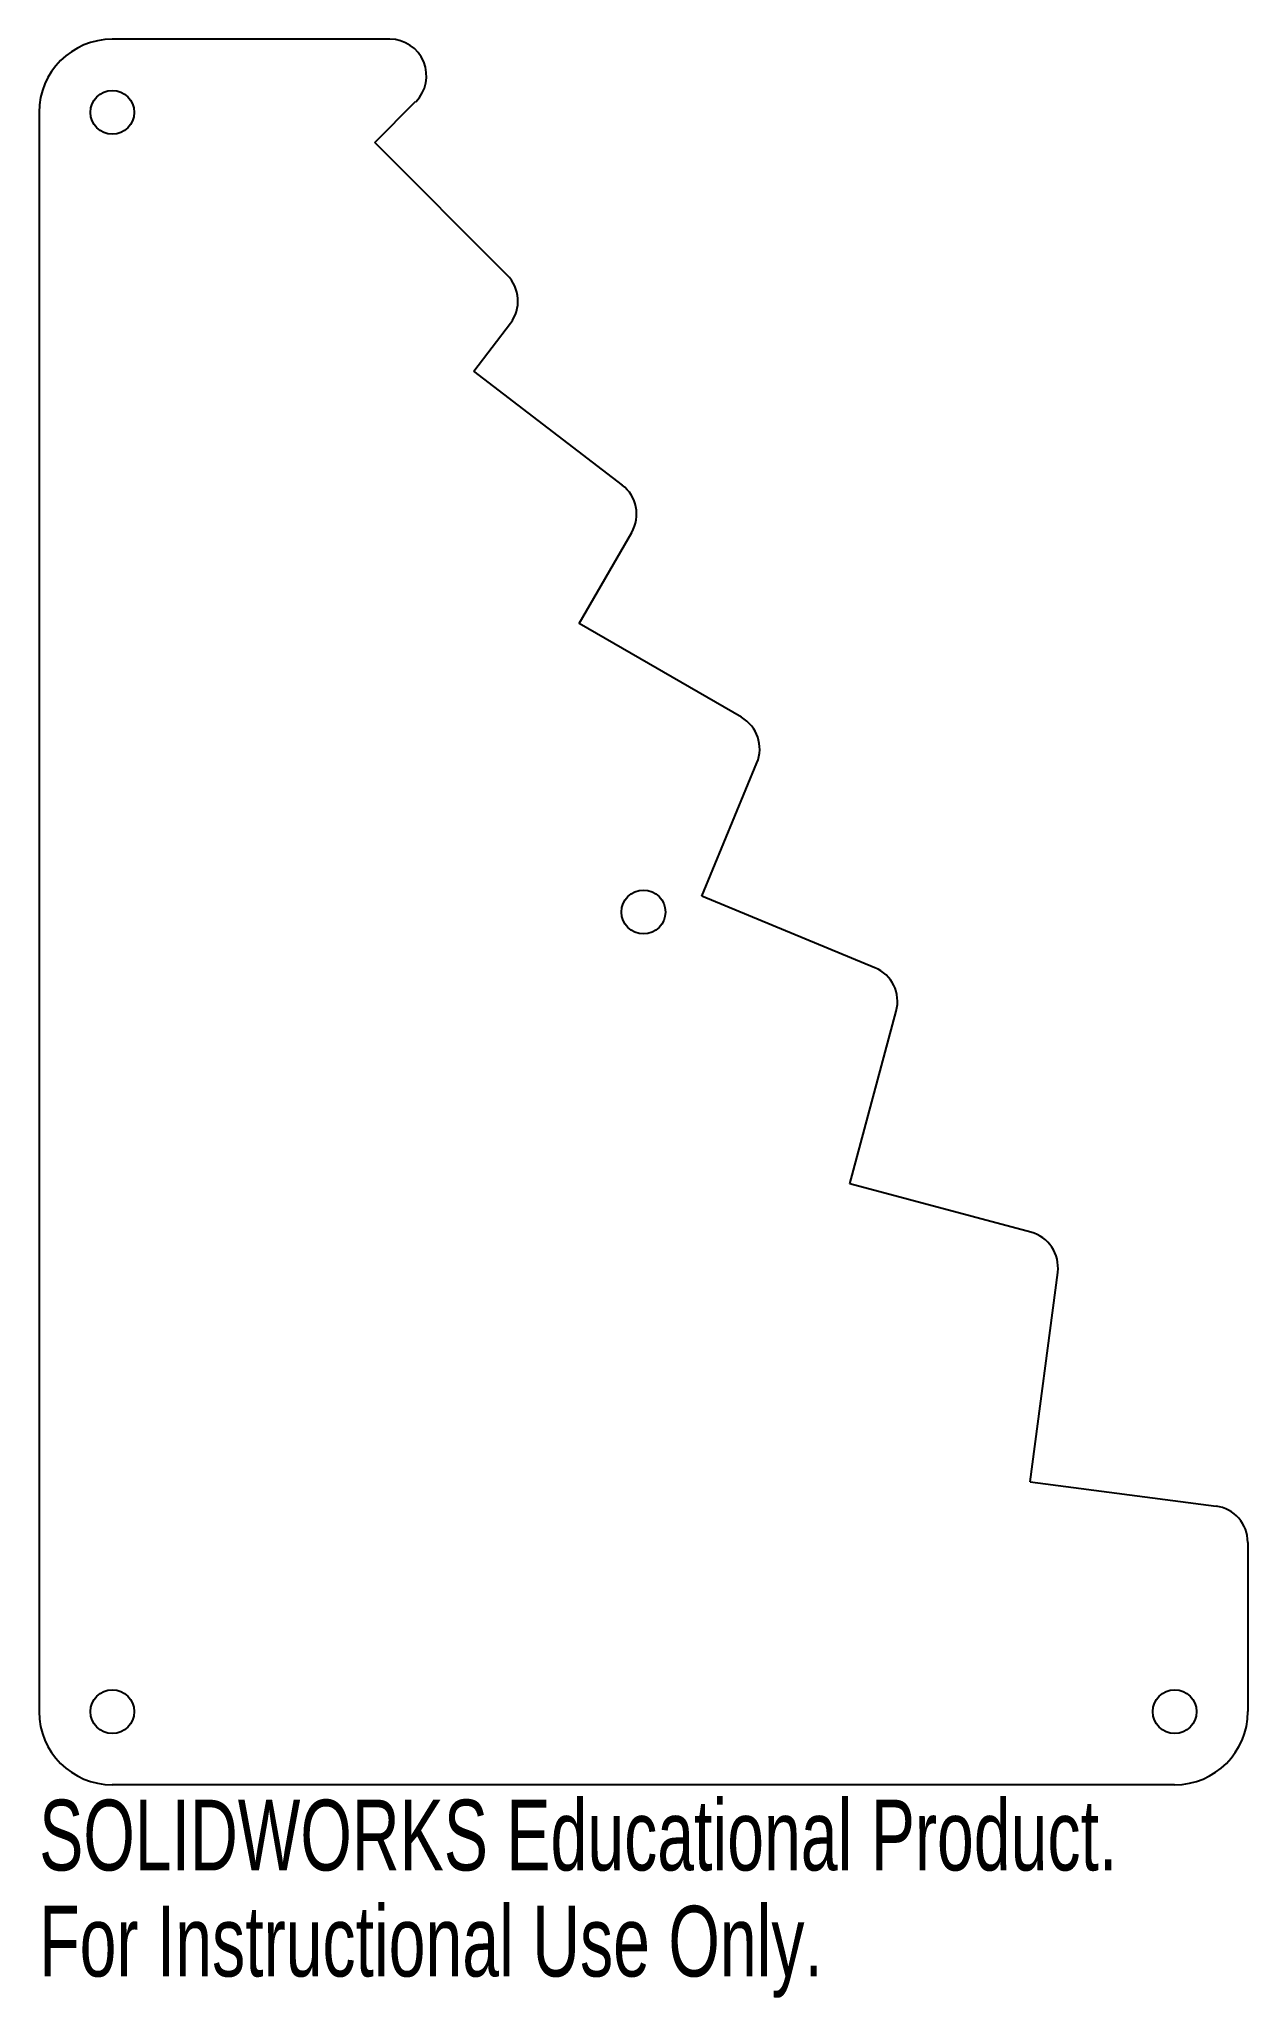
# Model space of a CAD drawing. Header units: millimetres. Extents: x -225 to -143, y -15 to 119.
import ezdxf

# ---------------------------------------------------------------- set-up
doc = ezdxf.new("R2010")
doc.units = ezdxf.units.MM
doc.styles.add('SLDTEXTSTYLE0', font='TXT', dxfattribs={"width": 0.7})

msp = doc.modelspace()

# ---------------------------------------------------------------- linework, layer by layer
at = {"color": 7, "linetype": 'Continuous'}
for p, q in [((-201.15, 119.32), (-220.12, 119.32)), ((-225.12, 114.32), (-225.12, 5)), ((-202.19, 112.25), (-199.39, 115.06)), ((-193.13, 103.2), (-202.19, 112.25)), ((-195.42, 96.64), (-192.92, 99.91)), ((-185.26, 88.84), (-195.42, 96.64)), ((-188.22, 79.38), (-184.62, 85.61)), ((-177.13, 72.97), (-188.22, 79.38)), ((-179.84, 60.75), (-176.07, 69.85)), ((-168.01, 55.85), (-179.84, 60.75)), ((-169.71, 41.09), (-166.55, 52.89)), ((-157.34, 37.77), (-169.71, 41.09)), ((-157.39, 20.72), (-155.51, 35.03)), ((-157.39, 20.72), (-144.69, 19.05)), ((-142.52, 16.57), (-142.52, 5)), ((-147.52, 0), (-220.12, 0))]:
    msp.add_line(p, q, dxfattribs=at)
for centre in [(-220.12, 114.32), (-183.82, 59.66), (-220.12, 5), (-147.52, 5)]:
    msp.add_circle(centre, 1.5, dxfattribs=at)
for centre, radius, start, end in [((-220.12, 114.32), 5, 90, 180), ((-201.15, 116.82), 2.5, 315, 90), ((-194.9, 101.43), 2.5, 322.5, 45), ((-186.79, 86.86), 2.5, 330, 52.5), ((-178.38, 70.81), 2.5, 337.5, 60), ((-168.96, 53.54), 2.5, 345, 67.5), ((-157.99, 35.36), 2.5, 352.5, 75), ((-145.02, 16.57), 2.5, 0, 82.5), ((-220.12, 5), 5, 180, 270), ((-147.52, 5), 5, 270, 0)]:
    msp.add_arc(centre, radius, start, end, dxfattribs=at)

# ---------------------------------------------------------------- texts
at = {"color": 7, "linetype": 'Continuous', "char_height": 4.8336, "attachment_point": 1, "style": 'SLDTEXTSTYLE0'}
for s, insert in [('SOLIDWORKS Educational Product.', (-225.12, -1.02)), ('For Instructional Use Only.', (-225.12, -8.27))]:
    msp.add_mtext(s, dxfattribs=dict(at, insert=insert))

doc.saveas('drawing.dxf')
